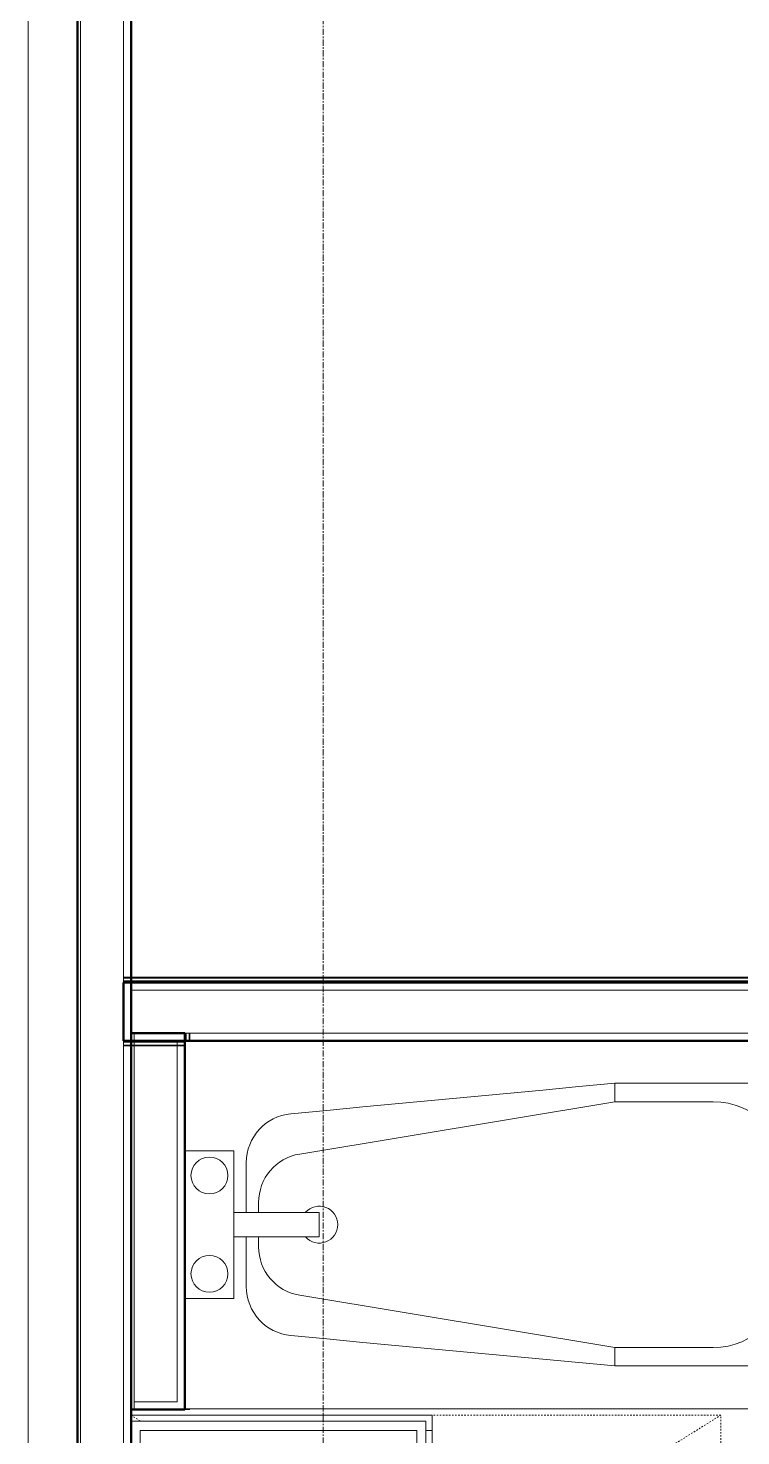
# Model space of a CAD drawing. Header units: inches. Extents: x -4235 to -464, y 9706 to 12425.
# Drawn here: x -2524.3 to -2466.3, y 11893.1 to 12007.6 of the extents above; entities that cross this region are included whole.
import ezdxf

# ---------------------------------------------------------------- set-up
doc = ezdxf.new("R2010")
doc.units = ezdxf.units.IN
doc.header["$MEASUREMENT"] = 0
doc.linetypes.add('Dash', pattern=[0.25, 0.125, -0.125])
doc.linetypes.add('Grid Line 1_2_', pattern=[0.875, 0.5, -0.125, 0.125, -0.125])
for name, color, linetype, lineweight in [('0-1', 7, 'Continuous', 5), ('0-2', 10, 'Continuous', 9), ('A-FLOR-4', 192, 'Continuous', 9), ('A-GENM-HDLN-1', 7, 'Dash', 9), ('A-GENM-HDLN-2', 254, 'Dash', 9), ('A-GENM-HDLN-3', 10, 'Dash', 9), ('A-WALL-1', 250, 'Continuous', 50), ('A-WALL-2', 50, 'Continuous', 13), ('A-WALL-3', 10, 'Continuous', 9), ('A-WALL-4', 254, 'Continuous', 9), ('A-WALL-5', 7, 'Continuous', 9), ('A-WALL-6', 113, 'Continuous', 9), ('P-SANR-FIXT-1', 7, 'Continuous', 9), ('P-SANR-FIXT-2', 254, 'Continuous', 9), ('P-SANR-FIXT-4', 10, 'Continuous', 9), ('Q-CASE-1', 254, 'Continuous', 9), ('Q-CASE-2', 7, 'Continuous', 9), ('Q-CASE-3', 10, 'Continuous', 9), ('S-GRID-1', 1, 'Grid Line 1_2_', 9)]:
    doc.layers.add(name, color=color, linetype=linetype, lineweight=lineweight)

# ---------------------------------------------------------------- blocks, each defined once
blk = doc.blocks.new('Basic Wall _ INT - W4BØF - _5_8 GYP - 2X4 WOOD_BATT_ - 5_8 GYP_ - ___-2690281-BACKGROUND - 1ST FLOOR')
at = {"layer": 'A-WALL-3'}
for p, q in [((-2516.57, 11930.09), (-2516.57, 11930.38)), ((-2516.57, 11930.38), (-2516.57, 11930.31)), ((-2516.57, 11930.31), (-2516.57, 11930.17)), ((-2515.95, 11930.31), (-2516.57, 11930.31)), ((-2516.57, 11930.17), (-2516.57, 11930.1)), ((-2516.57, 11930.06), (-2516.57, 11930.09)), ((-2516.57, 11930.05), (-2516.57, 11930.06)), ((-2516.57, 11930.01), (-2516.57, 11930.05)), ((-2516.57, 11929.96), (-2516.57, 11930.01)), ((-2516.57, 11929.99), (-2516.57, 11929.96)), ((-2516.57, 11929.96), (-2515.95, 11929.96))]:
    blk.add_line(p, q, dxfattribs=at)
at = {"layer": 'A-WALL-4'}
for p, q in [((-2515.95, 11930.38), (-2516.57, 11930.38)), ((-2515.95, 11930.09), (-2516.57, 11930.09)), ((-2451.76, 11930.31), (-2515.95, 11930.31)), ((-2515.95, 11929.96), (-2451.76, 11929.96))]:
    blk.add_line(p, q, dxfattribs=at)
at = {"layer": 'A-WALL-5'}
for p, q in [((-2451.76, 11930.38), (-2515.95, 11930.38)), ((-2451.76, 11930.09), (-2515.95, 11930.09))]:
    blk.add_line(p, q, dxfattribs=at)
blk = doc.blocks.new('Basic Wall _ INT - W4BØF - _5_8 GYP - 2X4 WOOD_BATT_ - 5_8 GYP_ - ___-2690282-BACKGROUND - 1ST FLOOR')
at = {"layer": 'A-WALL-3'}
for p, q in [((-2516.57, 11925.21), (-2516.57, 11925.19)), ((-2516.57, 11925.17), (-2516.57, 11925.21)), ((-2516.57, 11925.21), (-2515.95, 11925.21)), ((-2516.57, 11925.13), (-2516.57, 11925.17)), ((-2516.57, 11925.1), (-2516.57, 11925.13)), ((-2515.94, 11925.21), (-2515.7, 11925.21)), ((-2515.7, 11925.21), (-2512.2, 11925.21)), ((-2512.2, 11925.21), (-2511.59, 11925.21)), ((-2516.57, 11925.09), (-2516.57, 11925.1)), ((-2516.57, 11925.07), (-2516.57, 11925.09)), ((-2516.57, 11925.09), (-2516.57, 11925.09)), ((-2516.57, 11925.07), (-2516.57, 11925.01)), ((-2516.57, 11924.8), (-2516.57, 11925.07)), ((-2516.57, 11925.01), (-2516.57, 11924.86)), ((-2516.57, 11924.86), (-2516.57, 11924.8)), ((-2515.95, 11924.86), (-2516.57, 11924.86)), ((-2511.59, 11924.86), (-2515.94, 11924.86))]:
    blk.add_line(p, q, dxfattribs=at)
at = {"layer": 'A-WALL-4'}
for p, q in [((-2516.57, 11925.09), (-2515.95, 11925.09)), ((-2515.95, 11924.8), (-2516.57, 11924.8)), ((-2515.94, 11925.09), (-2511.59, 11925.09)), ((-2511.6, 11924.8), (-2515.94, 11924.8))]:
    blk.add_line(p, q, dxfattribs=at)
blk = doc.blocks.new('ADA Clearances - 30_x48_-V6-BACKGROUND - 1ST FLOOR')
at = {"layer": 'A-GENM-HDLN-1'}
for p, q in [((-0.38, 0.6), (-15, 24)), ((15, 24), (-15, 24)), ((-15, 24), (-15, 0.5)), ((0.31, 0.5), (15, 24)), ((15, 0.5), (15, 24))]:
    blk.add_line(p, q, dxfattribs=at)
at = {"layer": 'A-GENM-HDLN-2'}
for p, q in [((-15, 0.5), (-15, -24)), ((-15, -24), (-14.5, -23.2))]:
    blk.add_line(p, q, dxfattribs=at)
at = {"layer": 'A-GENM-HDLN-3'}
for p, q in [((-15, -24), (-14.5, -24)), ((-14.5, -24), (-10.5, -24)), ((-10.5, -24), (-7.5, -24)), ((-7.5, -24), (15, -24))]:
    blk.add_line(p, q, dxfattribs=at)
blk = doc.blocks.new('Vanity Cabinet-Double Door-ADA - 33_ ADA-2763631-BACKGROUND - 1ST FLOOR')
at = {"layer": 'Q-CASE-1'}
for p, q in [((-15.26, -24), (-15.26, -1)), ((-15.26, -1), (-15.26, -24)), ((-14.51, -1), (-14.51, -23.25)), ((15.99, -0.75), (12.74, -0.75)), ((15.99, -23.25), (15.99, -0.75)), ((16.74, 0), (16.74, -24)), ((16.74, -24), (16.74, 0)), ((16.74, -24), (-15.26, -24)), ((-15.26, -24), (16.74, -24)), ((-14.51, -23.25), (15.99, -23.25)), ((-14.51, -24), (-14.51, -24.5)), ((0.36, -24.5), (0.36, -24)), ((1.11, -24), (1.11, -24.5)), ((15.99, -24.5), (15.99, -24)), ((0.36, -24.5), (-14.51, -24.5)), ((15.99, -24.5), (1.11, -24.5))]:
    blk.add_line(p, q, dxfattribs=at)
at = {"layer": 'Q-CASE-2'}
for p, q in [((-1.14, -25), (-1.14, -24.5)), ((-0.64, -25), (-1.14, -25)), ((-0.64, -24.5), (-0.64, -25)), ((2.11, -25), (2.11, -24.5)), ((2.61, -25), (2.11, -25)), ((2.61, -24.5), (2.61, -25))]:
    blk.add_line(p, q, dxfattribs=at)
at = {"layer": 'Q-CASE-3'}
for p, q in [((-15.26, 0), (-14.26, 0)), ((-14.26, 0), (-15.26, 0)), ((-14.26, 0), (-15.26, 0)), ((-14.26, 0), (9.74, 0)), ((9.74, 0), (-14.26, 0)), ((9.74, 0), (-14.26, 0)), ((9.74, 0), (12.74, 0)), ((12.74, 0), (9.74, 0)), ((12.74, 0), (9.74, 0)), ((12.74, 0), (16.74, 0)), ((16.74, 0), (12.74, 0)), ((16.74, 0), (12.74, 0))]:
    blk.add_line(p, q, dxfattribs=at)
blk = doc.blocks.new('Bath Tub - Maestro - 60_x30_-V148-BACKGROUND - 1ST FLOOR')
at = {"layer": 'P-SANR-FIXT-1'}
for p, q in [((35, 26.5), (51, 26.5)), ((35, 26.5), (35, 25)), ((35, 25), (9.35, 20.74)), ((43, 25), (35, 25)), ((4, 21), (0.38, 21)), ((4, 16), (4, 21)), ((5, 16), (5, 20.04)), ((57, 20.5), (57, 9.5)), ((49, 11), (49, 19)), ((6, 16.8), (6, 16)), ((4, 14), (4, 16)), ((4, 16), (10.94, 16)), ((10.94, 14), (10.94, 16)), ((4, 9), (4, 14)), ((10.94, 14), (4, 14)), ((5, 9.96), (5, 14)), ((6, 14), (6, 13.2)), ((9.35, 9.26), (35, 5)), ((0.38, 9), (4, 9)), ((35, 3.5), (35, 5)), ((35, 5), (43, 5)), ((51, 3.5), (35, 3.5)), ((0.38, 0), (59.63, 0))]:
    blk.add_line(p, q, dxfattribs=at)
at = {"layer": 'P-SANR-FIXT-1', "flags": 128}
for points in [[(8.63, 24.03), (11.56, 24.3), (14.49, 24.58), (17.42, 24.85), (20.35, 25.13), (23.28, 25.4), (26.21, 25.68), (29.14, 25.95), (32.07, 26.23), (35, 26.5)], [(35, 3.5), (32.07, 3.77), (29.14, 4.05), (26.21, 4.32), (23.28, 4.6), (20.35, 4.87), (17.42, 5.15), (14.49, 5.42), (11.56, 5.7), (8.63, 5.97)]]:
    blk.add_lwpolyline(points, dxfattribs=at)
at = {"layer": 'P-SANR-FIXT-1'}
for centre, radius, start, end in [((51, 20.5), 6, 360, 90), ((43, 19), 6, 360, 90), ((9, 20.04), 4, 95.3558, 180), ((10, 16.8), 4, 99.4223, 180), ((2, 19), 1.5, 360, 180), ((2, 19), 1.5, 180, 360), ((10.94, 15), 1.5, 360, 137.9289), ((10.94, 15), 1.5, 222.0711, 360), ((10, 13.2), 4, 180, 260.5777), ((2, 11), 1.5, 360, 180), ((2, 11), 1.5, 180, 360), ((43, 11), 6, 270, 0), ((9, 9.96), 4, 180, 264.6442), ((51, 9.5), 6, 270, 360)]:
    blk.add_arc(centre, radius, start, end, dxfattribs=at)
at = {"layer": 'P-SANR-FIXT-2'}
for p, q in [((60, 30), (59.63, 30)), ((0.38, 21), (0, 21)), ((0, 9), (0.38, 9)), ((0, 0), (0.38, 0)), ((59.63, 0), (60, 0))]:
    blk.add_line(p, q, dxfattribs=at)
at = {"layer": 'P-SANR-FIXT-4'}
for p, q in [((59.63, 30), (0, 30)), ((0, 29.97), (0, 21)), ((60, 0), (60, 30)), ((0, 21), (0, 9)), ((0, 21), (0, 9)), ((0, 9), (0, 0))]:
    blk.add_line(p, q, dxfattribs=at)
blk = doc.blocks.new('Basic Wall _ INT - W4FØF - INT - _5_8 GYP - 2X4 WOOD_BATT__ - ___-3212757-BACKGROUND - 1ST FLOOR')
at = {"layer": 'A-WALL-3'}
for p, q in [((-2511.57, 11925.84), (-2511.53, 11925.84)), ((-2511.55, 11925.84), (-2511.57, 11925.84)), ((-2511.57, 11925.8), (-2511.57, 11925.25)), ((-2511.53, 11925.84), (-2511.51, 11925.84)), ((-2511.51, 11925.84), (-2511.49, 11925.84)), ((-2511.49, 11925.84), (-2511.47, 11925.84)), ((-2511.47, 11925.84), (-2511.45, 11925.84)), ((-2511.45, 11925.84), (-2511.45, 11925.84)), ((-2511.45, 11925.84), (-2511.43, 11925.84)), ((-2511.43, 11925.84), (-2511.37, 11925.84)), ((-2511.37, 11925.84), (-2511.43, 11925.84)), ((-2511.37, 11925.84), (-2511.28, 11925.84)), ((-2511.22, 11925.84), (-2511.37, 11925.84)), ((-2511.28, 11925.84), (-2511.16, 11925.84)), ((-2511.16, 11925.84), (-2511.22, 11925.84)), ((-2511.22, 11925.25), (-2511.22, 11925.84))]:
    blk.add_line(p, q, dxfattribs=at)
at = {"layer": 'A-WALL-4'}
for p, q in [((-2511.45, 11925.25), (-2511.45, 11925.79)), ((-2511.16, 11925.25), (-2511.16, 11925.84)), ((-2511.57, 11895.21), (-2511.55, 11895.21)), ((-2511.43, 11895.21), (-2511.37, 11895.21)), ((-2511.37, 11895.21), (-2511.22, 11895.21)), ((-2511.22, 11895.21), (-2511.16, 11895.21))]:
    blk.add_line(p, q, dxfattribs=at)
at = {"layer": 'A-WALL-5'}
for p, q in [((-2511.53, 11895.21), (-2511.57, 11895.21)), ((-2511.45, 11895.21), (-2511.53, 11895.21)), ((-2511.16, 11895.21), (-2511.45, 11895.21))]:
    blk.add_line(p, q, dxfattribs=at)
blk = doc.blocks.new('CTR - 1st Phase - Unit Layouts_rvt-1-BACKGROUND - 1ST FLOOR')
at = {"layer": 'A-WALL-1'}
for p, q in [((-2451.95, 11929.96), (-2516.57, 11929.96)), ((-2516.57, 11929.96), (-2516.57, 11929.34)), ((-2516.57, 11929.34), (-2516.57, 11925.84)), ((-2516.57, 11925.84), (-2516.57, 11925.21)), ((-2516.57, 11925.21), (-2451.95, 11925.21)), ((-2515.7, 11925.84), (-2515.95, 11925.84)), ((-2515.95, 11925.84), (-2515.95, 11895.21)), ((-2512.2, 11925.84), (-2515.7, 11925.84)), ((-2511.57, 11925.84), (-2512.2, 11925.84)), ((-2511.57, 11895.21), (-2511.57, 11925.84)), ((-2515.95, 11895.21), (-2515.7, 11895.21)), ((-2515.7, 11895.21), (-2512.2, 11895.21)), ((-2512.2, 11895.21), (-2511.57, 11895.21))]:
    blk.add_line(p, q, dxfattribs=at)
at = {"layer": 'A-WALL-2'}
for p, q in [((-2515.95, 11929.34), (-2515.95, 11925.84)), ((-2451.95, 11929.34), (-2515.95, 11929.34)), ((-2451.95, 11925.84), (-2515.95, 11925.84)), ((-2515.7, 11925.21), (-2515.7, 11925.84)), ((-2515.7, 11925.84), (-2515.7, 11925.21)), ((-2512.2, 11925.21), (-2515.7, 11925.21)), ((-2515.7, 11925.21), (-2515.7, 11895.84)), ((-2512.2, 11925.21), (-2512.2, 11895.84)), ((-2515.7, 11895.84), (-2512.2, 11895.84)), ((-2515.7, 11895.21), (-2515.7, 11895.84)), ((-2515.7, 11895.84), (-2515.7, 11895.21))]:
    blk.add_line(p, q, dxfattribs=at)
at = {"layer": 'A-WALL-3'}
for p, q in [((-2516.57, 11925.21), (-2516.57, 11929.96)), ((-2515.95, 11929.96), (-2516.57, 11929.96)), ((-2451.99, 11929.96), (-2515.95, 11929.96)), ((-2516.57, 11925.21), (-2515.95, 11925.21)), ((-2515.95, 11925.84), (-2511.57, 11925.84)), ((-2515.95, 11925.84), (-2515.95, 11925.21)), ((-2515.94, 11925.21), (-2515.7, 11925.21)), ((-2515.7, 11925.21), (-2512.2, 11925.21)), ((-2512.2, 11925.21), (-2511.59, 11925.21)), ((-2511.57, 11925.25), (-2511.57, 11925.8)), ((-2515.95, 11925.07), (-2515.95, 11925.01)), ((-2515.95, 11925.01), (-2515.95, 11924.92)), ((-2515.95, 11924.92), (-2515.95, 11924.8)), ((-2515.95, 11924.8), (-2515.95, 11895.21))]:
    blk.add_line(p, q, dxfattribs=at)
at = {"layer": 'A-WALL-4'}
blk.add_line((-2511.57, 11895.21), (-2515.95, 11895.21), dxfattribs=at)
at = {"layer": 'A-WALL-6'}
for p, q in [((-2515.95, 11894.75), (-2515.95, 11890.25)), ((-2491.45, 11894.75), (-2515.95, 11894.75)), ((-2515.95, 11894.75), (-2491.45, 11894.75)), ((-2515.95, 11890.25), (-2515.95, 11894.75)), ((-2491.45, 11861.75), (-2491.45, 11894.75)), ((-2491.45, 11894.75), (-2491.45, 11861.75))]:
    blk.add_line(p, q, dxfattribs=at)
at = {"layer": '0-2'}
for name, p in [('Basic Wall _ INT - W4BØF - _5_8 GYP - 2X4 WOOD_BATT_ - 5_8 GYP_ - ___-2690281-BACKGROUND - 1ST FLOOR', (0, 0)), ('Basic Wall _ INT - W4BØF - _5_8 GYP - 2X4 WOOD_BATT_ - 5_8 GYP_ - ___-2690282-BACKGROUND - 1ST FLOOR', (0, 0)), ('Basic Wall _ INT - W4FØF - INT - _5_8 GYP - 2X4 WOOD_BATT__ - ___-3212757-BACKGROUND - 1ST FLOOR', (0, 0)), ('Bath Tub - Maestro - 60_x30_-V148-BACKGROUND - 1ST FLOOR', (-2511.57, 11895.25))]:
    blk.add_blockref(name, p, dxfattribs=at)
for name, p, rotation in [('ADA Clearances - 30_x48_-V6-BACKGROUND - 1ST FLOOR', (-2491.95, 11879.75), 269.9999999999914), ('Vanity Cabinet-Double Door-ADA - 33_ ADA-2763631-BACKGROUND - 1ST FLOOR', (-2515.95, 11877.51), 89.99999999999955)]:
    blk.add_blockref(name, p, dxfattribs=dict(at, rotation=rotation))
blk = doc.blocks.new('CTR - 1st Phase - Common Walls_rvt-1-BACKGROUND - 1ST FLOOR')
at = {"layer": 'A-WALL-1'}
for p, q in [((-2520.32, 12081.69), (-2520.32, 11837.19)), ((-2515.95, 11890.25), (-2515.95, 12081.69))]:
    blk.add_line(p, q, dxfattribs=at)
at = {"layer": 'A-WALL-2'}
for p, q in [((-2520.07, 11837.19), (-2520.07, 12081.69)), ((-2516.57, 11837.19), (-2516.57, 12081.69))]:
    blk.add_line(p, q, dxfattribs=at)
at = {"layer": 'A-WALL-3'}
for p, q in [((-2520.32, 12081.06), (-2520.32, 11837.19)), ((-2515.95, 11930.26), (-2515.95, 11930.38)), ((-2515.95, 11930.17), (-2515.95, 11930.26)), ((-2515.95, 11930.11), (-2515.95, 11930.17)), ((-2515.95, 11929.34), (-2515.95, 11929.96)), ((-2515.95, 11925.21), (-2515.95, 11929.34)), ((-2515.95, 11925.01), (-2515.95, 11925.07)), ((-2515.95, 11924.92), (-2515.95, 11925.01)), ((-2515.95, 11924.8), (-2515.95, 11924.92)), ((-2515.95, 11895.21), (-2515.95, 11924.8)), ((-2515.95, 11894.25), (-2515.95, 11894.75))]:
    blk.add_line(p, q, dxfattribs=at)
at = {"layer": 'A-WALL-4'}
for p, q in [((-2515.95, 11930.38), (-2515.95, 12081.06)), ((-2515.95, 11894.75), (-2515.95, 11895.21))]:
    blk.add_line(p, q, dxfattribs=at)
blk = doc.blocks.new('CTR - 1st Phase -Stairs _ Elevators_rvt-1-BACKGROUND - 1ST FLOOR')
at = {"layer": 'A-WALL-1'}
blk.add_line((-2520.32, 11845.19), (-2520.32, 12077.19), dxfattribs=at)
at = {"layer": 'A-WALL-3'}
for p, q in [((-2520.32, 12077.19), (-2520.32, 11845.19)), ((-2520.32, 11845.19), (-2520.32, 12077.19))]:
    blk.add_line(p, q, dxfattribs=at)

msp = doc.modelspace()

# ---------------------------------------------------------------- linework, layer by layer
at = {"layer": 'A-FLOR-4'}
msp.add_line((-2524.32, 12087.19), (-2524.32, 11841.19), dxfattribs=at)
at = {"layer": 'S-GRID-1'}
msp.add_line((-2500.32, 9836.18), (-2500.32, 12375.68), dxfattribs=at)

# ---------------------------------------------------------------- block references
at = {"layer": '0-1'}
for name in ['CTR - 1st Phase -Stairs _ Elevators_rvt-1-BACKGROUND - 1ST FLOOR', 'CTR - 1st Phase - Unit Layouts_rvt-1-BACKGROUND - 1ST FLOOR', 'CTR - 1st Phase - Common Walls_rvt-1-BACKGROUND - 1ST FLOOR']:
    msp.add_blockref(name, (0, 0), dxfattribs=at)

doc.saveas('drawing.dxf')
